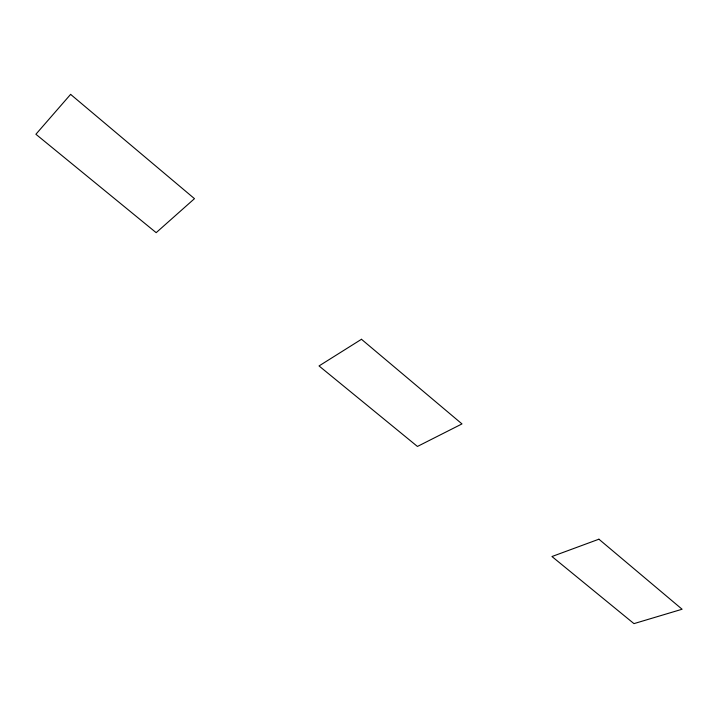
<?xml version="1.0" encoding="UTF-8"?>
<svg xmlns="http://www.w3.org/2000/svg" width="718" height="718" viewBox="0 0 718 718"><rect width="100%" height="100%" fill="white"/><g stroke="black" fill="none" stroke-linecap="round" stroke-linejoin="round"><path stroke-width="1.08" d="M70.615 94.372L35.9 134.257L156.174 232.668L194.479 198.662L70.615 94.372M361.477 339.282L319.034 365.938L417.436 446.452L461.988 423.916L361.477 339.282M598.911 539.2L551.962 556.531L633.967 623.628L682.1 609.241L598.911 539.2"/></g></svg>
